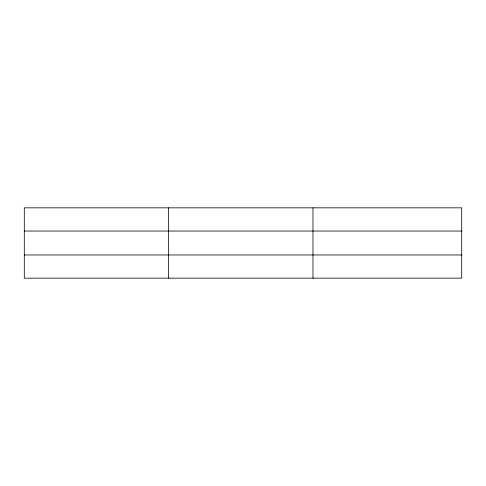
<?xml version="1.0" encoding="UTF-8"?>
<svg xmlns="http://www.w3.org/2000/svg" width="486" height="486" viewBox="0 0 486 486"><rect width="100%" height="100%" fill="white"/><g stroke="black" fill="none" stroke-linecap="round" stroke-linejoin="round"><path stroke-width="0.73" d="M168.642 207.838L168.642 278.162M312.984 207.838L312.984 278.162M461.7 254.956L461.7 278.162L24.3 278.162L24.3 207.838L461.7 207.838L461.7 254.956L24.3 254.956M24.3 231.044L461.7 231.044"/></g></svg>
